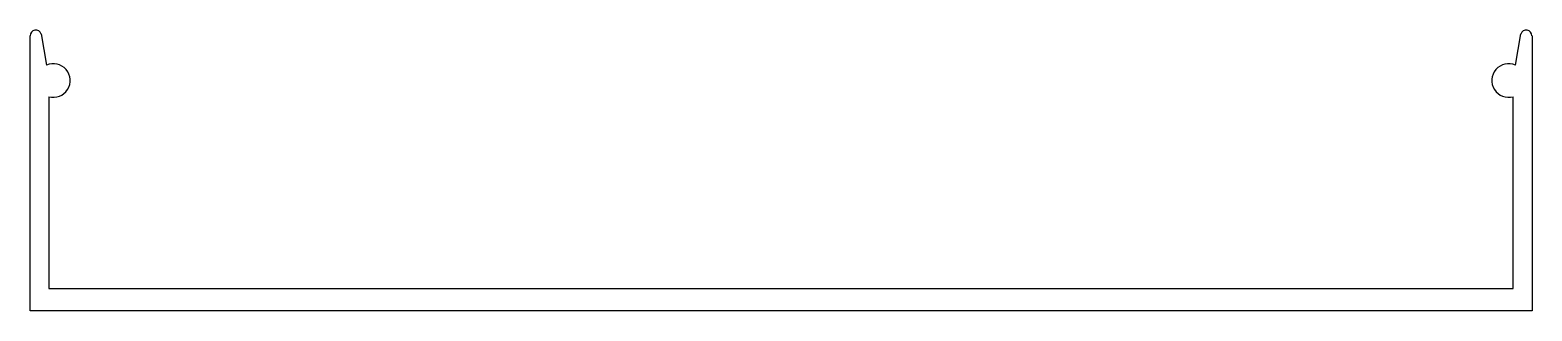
# Model space of a CAD drawing. Extents: x 3 to 104, y 3 to 22.
import ezdxf

# ---------------------------------------------------------------- set-up
doc = ezdxf.new("R2010")
doc.units = 0
doc.layers.get('0').update_dxf_attribs({"linetype": 'CONTINUOUS'})

msp = doc.modelspace()

# ---------------------------------------------------------------- linework, layer by layer
for p, q in [((2.77, 3.35), (2.77, 22.01)), ((3.51, 22.13), (3.88, 20.01)), ((103.25, 20.01), (103.62, 22.13)), ((104.37, 22.01), (104.37, 3.35)), ((4.04, 17.87), (4.04, 4.87)), ((103.1, 4.87), (103.1, 17.87)), ((4.04, 4.87), (103.1, 4.87)), ((104.37, 3.35), (2.77, 3.35))]:
    msp.add_line(p, q)
for centre, radius, start, end in [((3.15, 22.01), 0.381, 16.9845, 180.0349), ((103.98, 22.01), 0.381, 359.9651, 163.0155), ((4.34, 18.97), 1.14, 254.534, 113.5713), ((102.79, 18.97), 1.14, 66.4287, 285.466)]:
    msp.add_arc(centre, radius, start, end)

doc.saveas('drawing.dxf')
